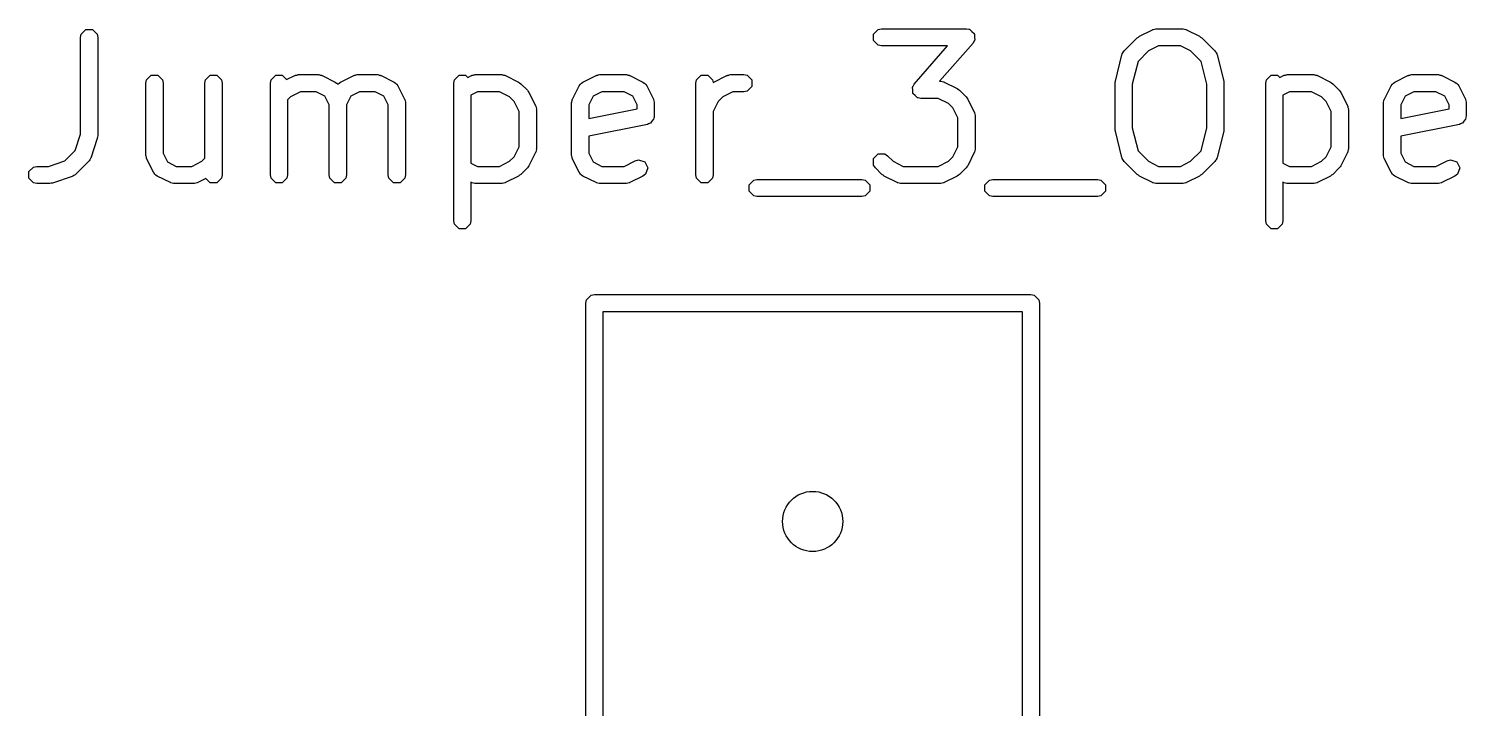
# Model space of a CAD drawing. Header units: inches. Extents: x -1.73 to 1.98, y -0.03 to 4.65.
# Drawn here: x 0.663 to 0.9922, y 1.921 to 2.0766 of the extents above; entities that cross this region are included whole.
import ezdxf

# ---------------------------------------------------------------- set-up
doc = ezdxf.new("R2010")
doc.units = ezdxf.units.IN
doc.header["$MEASUREMENT"] = 0
doc.layers.add('BLACK', color=250, linetype='CONTINUOUS')

msp = doc.modelspace()

# ---------------------------------------------------------------- linework, layer by layer
at = {"layer": 'BLACK', "linetype": 'CONTINUOUS'}
for p, q in [((0.67482, 2.07461), (0.67497, 2.07536)), ((0.67482, 2.05243), (0.67482, 2.07461)), ((0.67497, 2.07536), (0.67604, 2.07643)), ((0.67604, 2.07643), (0.67754, 2.07643)), ((0.67754, 2.07643), (0.67861, 2.07536)), ((0.67861, 2.07536), (0.67876, 2.07461)), ((0.67876, 2.07461), (0.67876, 2.05211)), ((0.85645, 2.07536), (0.85751, 2.07643)), ((0.85645, 2.07386), (0.85645, 2.07536)), ((0.85751, 2.07643), (0.85827, 2.07658)), ((0.85827, 2.07658), (0.87777, 2.07658)), ((0.87777, 2.07658), (0.87831, 2.07647)), ((0.87831, 2.07647), (0.8784, 2.07648)), ((0.8784, 2.07648), (0.87843, 2.07645)), ((0.87843, 2.07645), (0.87852, 2.07643)), ((0.87852, 2.07643), (0.87901, 2.07594)), ((0.87901, 2.07594), (0.87953, 2.07548)), ((0.87953, 2.07548), (0.87953, 2.07541)), ((0.87953, 2.07541), (0.87958, 2.07536)), ((0.87958, 2.07536), (0.87958, 2.07467)), ((0.87958, 2.07467), (0.87963, 2.07398)), ((0.91387, 2.0715), (0.91687, 2.0745)), ((0.91687, 2.0745), (0.91713, 2.07468)), ((0.91713, 2.07468), (0.91738, 2.07487)), ((0.91738, 2.07487), (0.92038, 2.07637)), ((0.92038, 2.07637), (0.92047, 2.0764)), ((0.92047, 2.0764), (0.92051, 2.07643)), ((0.92051, 2.07643), (0.92082, 2.07649)), ((0.92082, 2.07649), (0.92112, 2.07657)), ((0.92112, 2.07657), (0.92116, 2.07656)), ((0.92116, 2.07656), (0.92126, 2.07658)), ((0.92126, 2.07658), (0.92726, 2.07658)), ((0.92726, 2.07658), (0.92736, 2.07656)), ((0.92736, 2.07656), (0.9274, 2.07657)), ((0.9274, 2.07657), (0.9277, 2.07649)), ((0.9277, 2.07649), (0.92801, 2.07643)), ((0.92801, 2.07643), (0.92804, 2.0764)), ((0.92804, 2.0764), (0.92814, 2.07637)), ((0.92814, 2.07637), (0.93114, 2.07487)), ((0.93114, 2.07487), (0.93139, 2.07468)), ((0.93139, 2.07468), (0.93165, 2.0745)), ((0.93165, 2.0745), (0.93465, 2.0715)), ((0.85751, 2.07279), (0.85645, 2.07386)), ((0.85827, 2.07264), (0.85751, 2.07279)), ((0.87343, 2.07264), (0.85827, 2.07264)), ((0.86579, 2.06391), (0.87343, 2.07264)), ((0.87925, 2.07331), (0.8716, 2.06458)), ((0.87953, 2.0738), (0.87925, 2.07331)), ((0.87958, 2.07386), (0.87953, 2.0738)), ((0.87963, 2.07398), (0.87958, 2.0739)), ((0.87958, 2.0739), (0.87958, 2.07386)), ((0.91344, 2.07086), (0.91358, 2.07106)), ((0.91358, 2.07106), (0.91368, 2.07128)), ((0.91368, 2.07128), (0.91375, 2.07133)), ((0.91375, 2.07133), (0.91387, 2.0715)), ((0.91943, 2.07149), (0.91704, 2.0691)), ((0.92172, 2.07264), (0.91943, 2.07149)), ((0.92679, 2.07264), (0.92172, 2.07264)), ((0.92909, 2.07149), (0.92679, 2.07264)), ((0.93148, 2.0691), (0.92909, 2.07149)), ((0.93465, 2.0715), (0.93477, 2.07133)), ((0.93477, 2.07133), (0.93484, 2.07128)), ((0.93484, 2.07128), (0.93494, 2.07106)), ((0.93494, 2.07106), (0.93508, 2.07086)), ((0.91185, 2.06459), (0.91335, 2.07059)), ((0.91335, 2.07059), (0.91344, 2.07078)), ((0.91344, 2.07078), (0.91344, 2.07086)), ((0.91704, 2.0691), (0.91573, 2.06387)), ((0.93279, 2.06387), (0.93148, 2.0691)), ((0.93508, 2.07086), (0.93508, 2.07078)), ((0.93508, 2.07078), (0.93517, 2.07059)), ((0.93517, 2.07059), (0.93667, 2.06459)), ((0.68982, 2.06411), (0.68997, 2.06487)), ((0.68997, 2.06487), (0.69104, 2.06593)), ((0.69104, 2.06593), (0.69254, 2.06593)), ((0.69254, 2.06593), (0.69361, 2.06487)), ((0.69361, 2.06487), (0.69376, 2.06411)), ((0.70332, 2.06411), (0.70347, 2.06487)), ((0.70347, 2.06487), (0.70453, 2.06593)), ((0.70453, 2.06593), (0.70604, 2.06593)), ((0.70604, 2.06593), (0.70711, 2.06487)), ((0.70711, 2.06487), (0.70726, 2.06411)), ((0.71832, 2.06411), (0.71847, 2.06487)), ((0.71847, 2.06487), (0.71953, 2.06593)), ((0.71953, 2.06593), (0.72104, 2.06593)), ((0.72104, 2.06593), (0.72203, 2.06494)), ((0.72203, 2.06494), (0.7239, 2.06587)), ((0.7239, 2.06587), (0.724, 2.0659)), ((0.724, 2.0659), (0.72403, 2.06593)), ((0.72403, 2.06593), (0.72434, 2.06599)), ((0.72434, 2.06599), (0.72464, 2.06608)), ((0.72464, 2.06608), (0.72469, 2.06606)), ((0.72469, 2.06606), (0.72478, 2.06608)), ((0.72478, 2.06608), (0.72928, 2.06608)), ((0.72928, 2.06608), (0.72938, 2.06606)), ((0.72938, 2.06606), (0.72942, 2.06608)), ((0.72942, 2.06608), (0.72973, 2.06599)), ((0.72973, 2.06599), (0.73004, 2.06593)), ((0.73004, 2.06593), (0.73007, 2.0659)), ((0.73007, 2.0659), (0.73016, 2.06587)), ((0.73016, 2.06587), (0.73316, 2.06437)), ((0.7344, 2.06437), (0.7374, 2.06587)), ((0.7374, 2.06587), (0.7375, 2.0659)), ((0.7375, 2.0659), (0.73753, 2.06593)), ((0.73753, 2.06593), (0.73784, 2.06599)), ((0.73784, 2.06599), (0.73814, 2.06608)), ((0.73814, 2.06608), (0.73819, 2.06606)), ((0.73819, 2.06606), (0.73828, 2.06608)), ((0.73828, 2.06608), (0.74278, 2.06608)), ((0.74278, 2.06608), (0.74288, 2.06606)), ((0.74288, 2.06606), (0.74292, 2.06608)), ((0.74292, 2.06608), (0.74323, 2.06599)), ((0.74323, 2.06599), (0.74354, 2.06593)), ((0.74354, 2.06593), (0.74357, 2.0659)), ((0.74357, 2.0659), (0.74366, 2.06587)), ((0.74366, 2.06587), (0.74666, 2.06437)), ((0.76031, 2.06411), (0.76046, 2.06487)), ((0.76046, 2.06487), (0.76153, 2.06593)), ((0.76153, 2.06593), (0.76303, 2.06593)), ((0.76303, 2.06593), (0.76353, 2.06544)), ((0.76353, 2.06544), (0.7644, 2.06587)), ((0.7644, 2.06587), (0.76449, 2.0659)), ((0.76449, 2.0659), (0.76453, 2.06593)), ((0.76453, 2.06593), (0.76484, 2.06599)), ((0.76484, 2.06599), (0.76514, 2.06608)), ((0.76514, 2.06608), (0.76518, 2.06606)), ((0.76518, 2.06606), (0.76528, 2.06608)), ((0.76528, 2.06608), (0.77128, 2.06608)), ((0.77128, 2.06608), (0.77138, 2.06606)), ((0.77138, 2.06606), (0.77142, 2.06608)), ((0.77142, 2.06608), (0.77172, 2.06599)), ((0.77172, 2.06599), (0.77203, 2.06593)), ((0.77203, 2.06593), (0.77206, 2.0659)), ((0.77206, 2.0659), (0.77216, 2.06587)), ((0.77216, 2.06587), (0.77516, 2.06437)), ((0.7899, 2.06437), (0.7929, 2.06587)), ((0.7929, 2.06587), (0.79299, 2.0659)), ((0.79299, 2.0659), (0.79302, 2.06593)), ((0.79302, 2.06593), (0.79333, 2.06599)), ((0.79333, 2.06599), (0.79364, 2.06608)), ((0.79364, 2.06608), (0.79368, 2.06606)), ((0.79368, 2.06606), (0.79378, 2.06608)), ((0.79378, 2.06608), (0.79978, 2.06608)), ((0.79978, 2.06608), (0.79987, 2.06606)), ((0.79987, 2.06606), (0.79991, 2.06608)), ((0.79991, 2.06608), (0.80022, 2.06599)), ((0.80022, 2.06599), (0.80053, 2.06593)), ((0.80053, 2.06593), (0.80056, 2.0659)), ((0.80056, 2.0659), (0.80066, 2.06587)), ((0.80066, 2.06587), (0.80366, 2.06437)), ((0.8158, 2.06411), (0.81595, 2.06487)), ((0.81595, 2.06487), (0.81702, 2.06593)), ((0.81702, 2.06593), (0.81853, 2.06593)), ((0.81853, 2.06593), (0.81959, 2.06487)), ((0.81959, 2.06487), (0.81972, 2.06424)), ((0.81989, 2.06437), (0.82289, 2.06587)), ((0.82289, 2.06587), (0.82299, 2.0659)), ((0.82299, 2.0659), (0.82302, 2.06593)), ((0.82302, 2.06593), (0.82333, 2.06599)), ((0.82333, 2.06599), (0.82363, 2.06608)), ((0.82363, 2.06608), (0.82368, 2.06606)), ((0.82368, 2.06606), (0.82377, 2.06608)), ((0.82377, 2.06608), (0.82677, 2.06608)), ((0.82677, 2.06608), (0.82752, 2.06593)), ((0.82752, 2.06593), (0.82859, 2.06487)), ((0.82859, 2.06487), (0.82859, 2.06336)), ((0.8716, 2.06458), (0.87177, 2.06458)), ((0.87177, 2.06458), (0.87186, 2.06456)), ((0.87186, 2.06456), (0.87191, 2.06458)), ((0.87191, 2.06458), (0.87221, 2.06449)), ((0.87221, 2.06449), (0.87252, 2.06443)), ((0.87252, 2.06443), (0.87255, 2.0644)), ((0.87255, 2.0644), (0.87265, 2.06437)), ((0.91184, 2.06435), (0.91185, 2.06459)), ((0.93667, 2.06459), (0.93668, 2.06435)), ((0.94629, 2.06411), (0.94644, 2.06487)), ((0.94644, 2.06487), (0.9475, 2.06593)), ((0.9475, 2.06593), (0.94901, 2.06593)), ((0.94901, 2.06593), (0.9495, 2.06544)), ((0.9495, 2.06544), (0.95038, 2.06587)), ((0.95038, 2.06587), (0.95047, 2.0659)), ((0.95047, 2.0659), (0.9505, 2.06593)), ((0.9505, 2.06593), (0.95081, 2.06599)), ((0.95081, 2.06599), (0.95112, 2.06608)), ((0.95112, 2.06608), (0.95116, 2.06606)), ((0.95116, 2.06606), (0.95126, 2.06608)), ((0.95126, 2.06608), (0.95726, 2.06608)), ((0.95726, 2.06608), (0.95735, 2.06606)), ((0.95735, 2.06606), (0.95739, 2.06608)), ((0.95739, 2.06608), (0.9577, 2.06599)), ((0.9577, 2.06599), (0.95801, 2.06593)), ((0.95801, 2.06593), (0.95804, 2.0659)), ((0.95804, 2.0659), (0.95814, 2.06587)), ((0.95814, 2.06587), (0.96114, 2.06437)), ((0.97587, 2.06437), (0.97887, 2.06587)), ((0.97887, 2.06587), (0.97897, 2.0659)), ((0.97897, 2.0659), (0.979, 2.06593)), ((0.979, 2.06593), (0.97931, 2.06599)), ((0.97931, 2.06599), (0.97961, 2.06608)), ((0.97961, 2.06608), (0.97966, 2.06606)), ((0.97966, 2.06606), (0.97975, 2.06608)), ((0.97975, 2.06608), (0.98575, 2.06608)), ((0.98575, 2.06608), (0.98585, 2.06606)), ((0.98585, 2.06606), (0.98589, 2.06608)), ((0.98589, 2.06608), (0.9862, 2.06599)), ((0.9862, 2.06599), (0.98651, 2.06593)), ((0.98651, 2.06593), (0.98654, 2.0659)), ((0.98654, 2.0659), (0.98663, 2.06587)), ((0.98663, 2.06587), (0.98963, 2.06437)), ((0.68982, 2.04761), (0.68982, 2.06411)), ((0.69376, 2.06411), (0.69376, 2.04808)), ((0.70332, 2.04693), (0.70332, 2.06411)), ((0.70726, 2.06411), (0.70726, 2.04311)), ((0.71832, 2.04311), (0.71832, 2.06411)), ((0.72525, 2.06214), (0.72295, 2.06099)), ((0.72882, 2.06214), (0.72525, 2.06214)), ((0.73082, 2.06114), (0.72882, 2.06214)), ((0.73181, 2.05915), (0.73082, 2.06114)), ((0.73316, 2.06437), (0.73347, 2.06413)), ((0.73347, 2.06413), (0.73357, 2.0641)), ((0.73357, 2.0641), (0.73366, 2.06399)), ((0.73366, 2.06399), (0.73377, 2.0639)), ((0.73377, 2.0639), (0.73378, 2.06386)), ((0.73378, 2.06386), (0.7338, 2.0639)), ((0.7338, 2.0639), (0.73391, 2.06399)), ((0.73391, 2.06399), (0.73399, 2.0641)), ((0.73399, 2.0641), (0.73409, 2.06413)), ((0.73409, 2.06413), (0.7344, 2.06437)), ((0.73675, 2.06114), (0.73575, 2.05915)), ((0.73875, 2.06214), (0.73675, 2.06114)), ((0.74232, 2.06214), (0.73875, 2.06214)), ((0.74431, 2.06114), (0.74232, 2.06214)), ((0.74531, 2.05915), (0.74431, 2.06114)), ((0.74666, 2.06437), (0.74697, 2.06413)), ((0.74697, 2.06413), (0.74707, 2.0641)), ((0.74707, 2.0641), (0.74716, 2.06399)), ((0.74716, 2.06399), (0.74727, 2.0639)), ((0.74727, 2.0639), (0.7473, 2.0638)), ((0.7473, 2.0638), (0.74754, 2.06349)), ((0.74754, 2.06349), (0.74904, 2.06049)), ((0.76031, 2.03262), (0.76031, 2.06411)), ((0.76574, 2.06214), (0.76425, 2.0614)), ((0.76425, 2.0614), (0.76425, 2.04583)), ((0.77081, 2.06214), (0.76574, 2.06214)), ((0.77311, 2.06099), (0.77081, 2.06214)), ((0.77516, 2.06437), (0.77541, 2.06418)), ((0.77541, 2.06418), (0.77567, 2.064)), ((0.77567, 2.064), (0.77717, 2.0625)), ((0.77717, 2.0625), (0.77735, 2.06224)), ((0.77735, 2.06224), (0.77754, 2.06199)), ((0.77754, 2.06199), (0.77904, 2.05899)), ((0.78752, 2.06049), (0.78902, 2.06349)), ((0.78902, 2.06349), (0.78926, 2.0638)), ((0.78926, 2.0638), (0.78929, 2.0639)), ((0.78929, 2.0639), (0.7894, 2.06399)), ((0.7894, 2.06399), (0.78949, 2.0641)), ((0.78949, 2.0641), (0.78959, 2.06413)), ((0.78959, 2.06413), (0.7899, 2.06437)), ((0.79224, 2.06114), (0.79124, 2.05915)), ((0.79424, 2.06214), (0.79224, 2.06114)), ((0.79931, 2.06214), (0.79424, 2.06214)), ((0.80131, 2.06114), (0.79931, 2.06214)), ((0.80231, 2.05915), (0.80131, 2.06114)), ((0.80366, 2.06437), (0.80396, 2.06413)), ((0.80396, 2.06413), (0.80406, 2.0641)), ((0.80406, 2.0641), (0.80415, 2.06399)), ((0.80415, 2.06399), (0.80426, 2.0639)), ((0.80426, 2.0639), (0.80429, 2.0638)), ((0.80429, 2.0638), (0.80454, 2.06349)), ((0.80454, 2.06349), (0.80604, 2.06049)), ((0.8158, 2.04311), (0.8158, 2.06411)), ((0.81972, 2.06424), (0.81989, 2.06437)), ((0.82424, 2.06214), (0.82194, 2.06099)), ((0.82677, 2.06214), (0.82424, 2.06214)), ((0.82752, 2.06229), (0.82677, 2.06214)), ((0.82859, 2.06336), (0.82752, 2.06229)), ((0.8654, 2.06324), (0.86545, 2.06332)), ((0.86545, 2.06255), (0.8654, 2.06324)), ((0.86545, 2.06337), (0.86551, 2.06342)), ((0.86545, 2.06332), (0.86545, 2.06337)), ((0.86545, 2.06186), (0.86545, 2.06255)), ((0.8655, 2.06181), (0.86545, 2.06186)), ((0.8655, 2.06174), (0.8655, 2.06181)), ((0.86602, 2.06128), (0.8655, 2.06174)), ((0.86551, 2.06342), (0.86579, 2.06391)), ((0.86651, 2.06079), (0.86602, 2.06128)), ((0.87265, 2.06437), (0.87565, 2.06287)), ((0.87565, 2.06287), (0.8759, 2.06268)), ((0.8759, 2.06268), (0.87616, 2.0625)), ((0.87616, 2.0625), (0.87766, 2.061)), ((0.91179, 2.06411), (0.91184, 2.06435)), ((0.91179, 2.05361), (0.91179, 2.06411)), ((0.91573, 2.06387), (0.91573, 2.05386)), ((0.93279, 2.05386), (0.93279, 2.06387)), ((0.93668, 2.06435), (0.93673, 2.06411)), ((0.93673, 2.06411), (0.93673, 2.05361)), ((0.94629, 2.03262), (0.94629, 2.06411)), ((0.95172, 2.06214), (0.95022, 2.0614)), ((0.95022, 2.0614), (0.95022, 2.04583)), ((0.95679, 2.06214), (0.95172, 2.06214)), ((0.95909, 2.06099), (0.95679, 2.06214)), ((0.96114, 2.06437), (0.96138, 2.06418)), ((0.96138, 2.06418), (0.96165, 2.064)), ((0.96165, 2.064), (0.96315, 2.0625)), ((0.96315, 2.0625), (0.96332, 2.06224)), ((0.96332, 2.06224), (0.96352, 2.06199)), ((0.96352, 2.06199), (0.96502, 2.05899)), ((0.97349, 2.06049), (0.97499, 2.06349)), ((0.97499, 2.06349), (0.97523, 2.0638)), ((0.97523, 2.0638), (0.97527, 2.0639)), ((0.97527, 2.0639), (0.97538, 2.06399)), ((0.97538, 2.06399), (0.97546, 2.0641)), ((0.97546, 2.0641), (0.97556, 2.06413)), ((0.97556, 2.06413), (0.97587, 2.06437)), ((0.97822, 2.06114), (0.97722, 2.05915)), ((0.98022, 2.06214), (0.97822, 2.06114)), ((0.98529, 2.06214), (0.98022, 2.06214)), ((0.98728, 2.06114), (0.98529, 2.06214)), ((0.98828, 2.05915), (0.98728, 2.06114)), ((0.98963, 2.06437), (0.98994, 2.06413)), ((0.98994, 2.06413), (0.99004, 2.0641)), ((0.99004, 2.0641), (0.99013, 2.06399)), ((0.99013, 2.06399), (0.99024, 2.0639)), ((0.99024, 2.0639), (0.99027, 2.0638)), ((0.99027, 2.0638), (0.99051, 2.06349)), ((0.99051, 2.06349), (0.99201, 2.06049)), ((0.72295, 2.06099), (0.72225, 2.0603)), ((0.72225, 2.0603), (0.72225, 2.04311)), ((0.73181, 2.04311), (0.73181, 2.05915)), ((0.73575, 2.05915), (0.73575, 2.04311)), ((0.74531, 2.04311), (0.74531, 2.05915)), ((0.74904, 2.06049), (0.74907, 2.0604)), ((0.74907, 2.0604), (0.7491, 2.06037)), ((0.7491, 2.06037), (0.74916, 2.06006)), ((0.74916, 2.06006), (0.74925, 2.05975)), ((0.74925, 2.05975), (0.74923, 2.05971)), ((0.74923, 2.05971), (0.74925, 2.05961)), ((0.74925, 2.05961), (0.74925, 2.04311)), ((0.77416, 2.05995), (0.77311, 2.06099)), ((0.77531, 2.05765), (0.77416, 2.05995)), ((0.77904, 2.05899), (0.77906, 2.0589)), ((0.77906, 2.0589), (0.7791, 2.05887)), ((0.7791, 2.05887), (0.77916, 2.05856)), ((0.77916, 2.05856), (0.77924, 2.05825)), ((0.77924, 2.05825), (0.77923, 2.05821)), ((0.77923, 2.05821), (0.77925, 2.05811)), ((0.77925, 2.05811), (0.77925, 2.04911)), ((0.78731, 2.05975), (0.7874, 2.06006)), ((0.78733, 2.05971), (0.78731, 2.05975)), ((0.78731, 2.05961), (0.78733, 2.05971)), ((0.78731, 2.04761), (0.78731, 2.05961)), ((0.7874, 2.06006), (0.78746, 2.06037)), ((0.78746, 2.06037), (0.78749, 2.0604)), ((0.78749, 2.0604), (0.78752, 2.06049)), ((0.79124, 2.05915), (0.79124, 2.05601)), ((0.79124, 2.05601), (0.80231, 2.05823)), ((0.80231, 2.05823), (0.80231, 2.05915)), ((0.80604, 2.06049), (0.80606, 2.0604)), ((0.80606, 2.0604), (0.80609, 2.06037)), ((0.80609, 2.06037), (0.80615, 2.06006)), ((0.80615, 2.06006), (0.80624, 2.05975)), ((0.80624, 2.05975), (0.80622, 2.05971)), ((0.80622, 2.05971), (0.80624, 2.05961)), ((0.80624, 2.05961), (0.80624, 2.05661)), ((0.82089, 2.05995), (0.81974, 2.05765)), ((0.82194, 2.06099), (0.82089, 2.05995)), ((0.8666, 2.06078), (0.86651, 2.06079)), ((0.86664, 2.06075), (0.8666, 2.06078)), ((0.86672, 2.06075), (0.86664, 2.06075)), ((0.86727, 2.06064), (0.86672, 2.06075)), ((0.8713, 2.06064), (0.86727, 2.06064)), ((0.8736, 2.05949), (0.8713, 2.06064)), ((0.87465, 2.05845), (0.8736, 2.05949)), ((0.8758, 2.05615), (0.87465, 2.05845)), ((0.87766, 2.061), (0.87783, 2.06074)), ((0.87783, 2.06074), (0.87803, 2.06049)), ((0.87803, 2.06049), (0.87953, 2.05749)), ((0.96014, 2.05995), (0.95909, 2.06099)), ((0.96129, 2.05765), (0.96014, 2.05995)), ((0.96502, 2.05899), (0.96504, 2.0589)), ((0.96504, 2.0589), (0.96507, 2.05887)), ((0.96507, 2.05887), (0.96513, 2.05856)), ((0.96513, 2.05856), (0.96522, 2.05825)), ((0.96522, 2.05825), (0.9652, 2.05821)), ((0.9652, 2.05821), (0.96522, 2.05811)), ((0.96522, 2.05811), (0.96522, 2.04911)), ((0.97328, 2.05961), (0.9733, 2.05971)), ((0.97328, 2.04761), (0.97328, 2.05961)), ((0.97329, 2.05975), (0.97337, 2.06006)), ((0.9733, 2.05971), (0.97329, 2.05975)), ((0.97337, 2.06006), (0.97343, 2.06037)), ((0.97343, 2.06037), (0.97347, 2.0604)), ((0.97347, 2.0604), (0.97349, 2.06049)), ((0.97722, 2.05915), (0.97722, 2.05601)), ((0.97722, 2.05601), (0.98828, 2.05823)), ((0.98828, 2.05823), (0.98828, 2.05915)), ((0.99201, 2.06049), (0.99204, 2.0604)), ((0.99204, 2.0604), (0.99207, 2.06037)), ((0.99207, 2.06037), (0.99213, 2.06006)), ((0.99213, 2.06006), (0.99221, 2.05975)), ((0.99221, 2.05975), (0.9922, 2.05971)), ((0.9922, 2.05971), (0.99222, 2.05961)), ((0.99222, 2.05961), (0.99222, 2.05661)), ((0.77531, 2.04958), (0.77531, 2.05765)), ((0.80466, 2.05468), (0.79124, 2.052)), ((0.80493, 2.05479), (0.80466, 2.05468)), ((0.80503, 2.05479), (0.80493, 2.05479)), ((0.8051, 2.05486), (0.80503, 2.05479)), ((0.80537, 2.05498), (0.8051, 2.05486)), ((0.80569, 2.05545), (0.80537, 2.05498)), ((0.80609, 2.05586), (0.80569, 2.05545)), ((0.80615, 2.05615), (0.80609, 2.05586)), ((0.80621, 2.05623), (0.80615, 2.05615)), ((0.80624, 2.05661), (0.80619, 2.05633)), ((0.80619, 2.05633), (0.80621, 2.05623)), ((0.81974, 2.05765), (0.81974, 2.04311)), ((0.8758, 2.04958), (0.8758, 2.05615)), ((0.87953, 2.05749), (0.87955, 2.0574)), ((0.87955, 2.0574), (0.87958, 2.05737)), ((0.87958, 2.05737), (0.87965, 2.05706)), ((0.87965, 2.05706), (0.87973, 2.05675)), ((0.87973, 2.05675), (0.87971, 2.05671)), ((0.87971, 2.05671), (0.87973, 2.05661)), ((0.87973, 2.05661), (0.87973, 2.04911)), ((0.96129, 2.04958), (0.96129, 2.05765)), ((0.99064, 2.05468), (0.97722, 2.052)), ((0.99091, 2.05479), (0.99064, 2.05468)), ((0.991, 2.05479), (0.99091, 2.05479)), ((0.99107, 2.05486), (0.991, 2.05479)), ((0.99135, 2.05498), (0.99107, 2.05486)), ((0.99166, 2.05545), (0.99135, 2.05498)), ((0.99207, 2.05586), (0.99166, 2.05545)), ((0.99213, 2.05615), (0.99207, 2.05586)), ((0.99218, 2.05623), (0.99213, 2.05615)), ((0.99222, 2.05661), (0.99216, 2.05633)), ((0.99216, 2.05633), (0.99218, 2.05623)), ((0.67357, 2.04868), (0.67482, 2.05243)), ((0.67866, 2.05149), (0.67716, 2.04699)), ((0.6787, 2.0518), (0.67866, 2.05149)), ((0.67876, 2.05211), (0.6787, 2.0518)), ((0.79124, 2.052), (0.79124, 2.04808)), ((0.91184, 2.05338), (0.91179, 2.05361)), ((0.91185, 2.05314), (0.91184, 2.05338)), ((0.91335, 2.04714), (0.91185, 2.05314)), ((0.91573, 2.05386), (0.91704, 2.04862)), ((0.93148, 2.04862), (0.93279, 2.05386)), ((0.93667, 2.05314), (0.93517, 2.04714)), ((0.93668, 2.05338), (0.93667, 2.05314)), ((0.93673, 2.05361), (0.93668, 2.05338)), ((0.97722, 2.052), (0.97722, 2.04808)), ((0.67123, 2.04633), (0.67357, 2.04868)), ((0.69376, 2.04808), (0.69476, 2.04608)), ((0.77416, 2.04728), (0.77531, 2.04958)), ((0.77904, 2.04823), (0.77754, 2.04523)), ((0.77906, 2.04833), (0.77904, 2.04823)), ((0.7791, 2.04836), (0.77906, 2.04833)), ((0.77916, 2.04867), (0.7791, 2.04836)), ((0.77924, 2.04897), (0.77916, 2.04867)), ((0.77925, 2.04911), (0.77923, 2.04902)), ((0.77923, 2.04902), (0.77924, 2.04897)), ((0.79124, 2.04808), (0.79224, 2.04608)), ((0.85645, 2.04687), (0.85751, 2.04793)), ((0.85751, 2.04793), (0.85902, 2.04793)), ((0.85902, 2.04793), (0.85966, 2.04751)), ((0.87465, 2.04728), (0.8758, 2.04958)), ((0.87953, 2.04823), (0.87803, 2.04523)), ((0.87955, 2.04833), (0.87953, 2.04823)), ((0.87958, 2.04836), (0.87955, 2.04833)), ((0.87965, 2.04867), (0.87958, 2.04836)), ((0.87973, 2.04897), (0.87965, 2.04867)), ((0.87973, 2.04911), (0.87971, 2.04902)), ((0.87971, 2.04902), (0.87973, 2.04897)), ((0.91704, 2.04862), (0.91943, 2.04623)), ((0.92909, 2.04623), (0.93148, 2.04862)), ((0.96014, 2.04728), (0.96129, 2.04958)), ((0.96502, 2.04823), (0.96352, 2.04523)), ((0.96504, 2.04833), (0.96502, 2.04823)), ((0.96507, 2.04836), (0.96504, 2.04833)), ((0.96513, 2.04867), (0.96507, 2.04836)), ((0.96522, 2.04897), (0.96513, 2.04867)), ((0.96522, 2.04911), (0.9652, 2.04902)), ((0.9652, 2.04902), (0.96522, 2.04897)), ((0.97722, 2.04808), (0.97822, 2.04608)), ((0.66297, 2.04387), (0.66404, 2.04493)), ((0.66404, 2.04493), (0.66479, 2.04508)), ((0.66479, 2.04508), (0.66747, 2.04508)), ((0.66747, 2.04508), (0.67123, 2.04633)), ((0.67668, 2.04622), (0.67368, 2.04322)), ((0.67674, 2.0463), (0.67668, 2.04622)), ((0.67678, 2.04632), (0.67674, 2.0463)), ((0.67693, 2.0466), (0.67678, 2.04632)), ((0.67711, 2.04686), (0.67693, 2.0466)), ((0.67716, 2.04699), (0.67711, 2.04691)), ((0.67711, 2.04691), (0.67711, 2.04686)), ((0.68984, 2.04752), (0.68982, 2.04761)), ((0.68982, 2.04747), (0.68984, 2.04752)), ((0.68991, 2.04717), (0.68982, 2.04747)), ((0.68997, 2.04686), (0.68991, 2.04717)), ((0.69, 2.04683), (0.68997, 2.04686)), ((0.69003, 2.04673), (0.69, 2.04683)), ((0.69153, 2.04373), (0.69003, 2.04673)), ((0.69476, 2.04608), (0.69675, 2.04508)), ((0.69675, 2.04508), (0.70032, 2.04508)), ((0.70032, 2.04508), (0.70262, 2.04623)), ((0.70262, 2.04623), (0.70332, 2.04693)), ((0.76425, 2.04583), (0.76574, 2.04508)), ((0.76574, 2.04508), (0.77081, 2.04508)), ((0.77081, 2.04508), (0.77311, 2.04623)), ((0.77311, 2.04623), (0.77416, 2.04728)), ((0.77717, 2.04472), (0.77567, 2.04322)), ((0.77735, 2.04498), (0.77717, 2.04472)), ((0.77754, 2.04523), (0.77735, 2.04498)), ((0.78733, 2.04752), (0.78731, 2.04761)), ((0.78731, 2.04747), (0.78733, 2.04752)), ((0.7874, 2.04717), (0.78731, 2.04747)), ((0.78746, 2.04686), (0.7874, 2.04717)), ((0.78749, 2.04683), (0.78746, 2.04686)), ((0.78752, 2.04673), (0.78749, 2.04683)), ((0.78902, 2.04373), (0.78752, 2.04673)), ((0.79224, 2.04608), (0.79424, 2.04508)), ((0.79424, 2.04508), (0.79931, 2.04508)), ((0.79931, 2.04508), (0.80189, 2.04637)), ((0.80189, 2.04637), (0.80264, 2.04658)), ((0.80264, 2.04658), (0.80406, 2.0461)), ((0.80406, 2.0461), (0.80474, 2.04475)), ((0.80474, 2.04475), (0.80426, 2.04332)), ((0.85645, 2.04536), (0.85645, 2.04687)), ((0.85688, 2.04472), (0.85645, 2.04536)), ((0.85838, 2.04322), (0.85688, 2.04472)), ((0.85966, 2.04751), (0.86093, 2.04623)), ((0.86093, 2.04623), (0.86323, 2.04508)), ((0.86323, 2.04508), (0.8713, 2.04508)), ((0.8713, 2.04508), (0.8736, 2.04623)), ((0.8736, 2.04623), (0.87465, 2.04728)), ((0.87766, 2.04472), (0.87616, 2.04322)), ((0.87783, 2.04498), (0.87766, 2.04472)), ((0.87803, 2.04523), (0.87783, 2.04498)), ((0.91344, 2.04694), (0.91335, 2.04714)), ((0.91344, 2.04686), (0.91344, 2.04694)), ((0.91358, 2.04666), (0.91344, 2.04686)), ((0.91368, 2.04644), (0.91358, 2.04666)), ((0.91375, 2.0464), (0.91368, 2.04644)), ((0.91387, 2.04622), (0.91375, 2.0464)), ((0.91687, 2.04322), (0.91387, 2.04622)), ((0.91943, 2.04623), (0.92172, 2.04508)), ((0.92172, 2.04508), (0.92679, 2.04508)), ((0.92679, 2.04508), (0.92909, 2.04623)), ((0.93465, 2.04622), (0.93165, 2.04322)), ((0.93477, 2.0464), (0.93465, 2.04622)), ((0.93484, 2.04644), (0.93477, 2.0464)), ((0.93494, 2.04666), (0.93484, 2.04644)), ((0.93508, 2.04686), (0.93494, 2.04666)), ((0.93517, 2.04714), (0.93508, 2.04694)), ((0.93508, 2.04694), (0.93508, 2.04686)), ((0.95022, 2.04583), (0.95172, 2.04508)), ((0.95172, 2.04508), (0.95679, 2.04508)), ((0.95679, 2.04508), (0.95909, 2.04623)), ((0.95909, 2.04623), (0.96014, 2.04728)), ((0.96315, 2.04472), (0.96165, 2.04322)), ((0.96332, 2.04498), (0.96315, 2.04472)), ((0.96352, 2.04523), (0.96332, 2.04498)), ((0.9733, 2.04752), (0.97328, 2.04761)), ((0.97329, 2.04747), (0.9733, 2.04752)), ((0.97337, 2.04717), (0.97329, 2.04747)), ((0.97343, 2.04686), (0.97337, 2.04717)), ((0.97347, 2.04683), (0.97343, 2.04686)), ((0.97349, 2.04673), (0.97347, 2.04683)), ((0.97499, 2.04373), (0.97349, 2.04673)), ((0.97822, 2.04608), (0.98022, 2.04508)), ((0.98022, 2.04508), (0.98529, 2.04508)), ((0.98529, 2.04508), (0.98787, 2.04637)), ((0.98787, 2.04637), (0.98861, 2.04658)), ((0.98861, 2.04658), (0.99004, 2.0461)), ((0.99004, 2.0461), (0.99072, 2.04475)), ((0.99072, 2.04475), (0.99024, 2.04332)), ((0.66297, 2.04236), (0.66297, 2.04387)), ((0.66404, 2.0413), (0.66297, 2.04236)), ((0.67291, 2.04275), (0.66841, 2.04125)), ((0.673, 2.0428), (0.67291, 2.04275)), ((0.67304, 2.0428), (0.673, 2.0428)), ((0.67331, 2.04297), (0.67304, 2.0428)), ((0.67358, 2.04313), (0.67331, 2.04297)), ((0.6736, 2.04317), (0.67358, 2.04313)), ((0.67368, 2.04322), (0.6736, 2.04317)), ((0.69177, 2.04342), (0.69153, 2.04373)), ((0.6918, 2.04332), (0.69177, 2.04342)), ((0.69191, 2.04324), (0.6918, 2.04332)), ((0.692, 2.04313), (0.69191, 2.04324)), ((0.6921, 2.04309), (0.692, 2.04313)), ((0.69241, 2.04285), (0.6921, 2.04309)), ((0.69541, 2.04135), (0.69241, 2.04285)), ((0.6955, 2.04133), (0.69541, 2.04135)), ((0.70167, 2.04135), (0.70157, 2.04133)), ((0.70354, 2.04229), (0.70167, 2.04135)), ((0.70453, 2.0413), (0.70354, 2.04229)), ((0.70711, 2.04236), (0.70604, 2.0413)), ((0.70726, 2.04311), (0.70711, 2.04236)), ((0.71847, 2.04236), (0.71832, 2.04311)), ((0.71953, 2.0413), (0.71847, 2.04236)), ((0.7221, 2.04236), (0.72104, 2.0413)), ((0.72225, 2.04311), (0.7221, 2.04236)), ((0.73196, 2.04236), (0.73181, 2.04311)), ((0.73303, 2.0413), (0.73196, 2.04236)), ((0.7356, 2.04236), (0.73454, 2.0413)), ((0.73575, 2.04311), (0.7356, 2.04236)), ((0.74546, 2.04236), (0.74531, 2.04311)), ((0.74653, 2.0413), (0.74546, 2.04236)), ((0.7491, 2.04236), (0.74803, 2.0413)), ((0.74925, 2.04311), (0.7491, 2.04236)), ((0.7644, 2.04135), (0.76425, 2.04143)), ((0.76425, 2.04143), (0.76425, 2.03262)), ((0.76449, 2.04133), (0.7644, 2.04135)), ((0.77216, 2.04135), (0.77206, 2.04133)), ((0.77516, 2.04285), (0.77216, 2.04135)), ((0.77541, 2.04305), (0.77516, 2.04285)), ((0.77567, 2.04322), (0.77541, 2.04305)), ((0.78926, 2.04342), (0.78902, 2.04373)), ((0.78929, 2.04332), (0.78926, 2.04342)), ((0.7894, 2.04324), (0.78929, 2.04332)), ((0.78949, 2.04313), (0.7894, 2.04324)), ((0.78959, 2.04309), (0.78949, 2.04313)), ((0.7899, 2.04285), (0.78959, 2.04309)), ((0.7929, 2.04135), (0.7899, 2.04285)), ((0.79299, 2.04133), (0.7929, 2.04135)), ((0.80066, 2.04135), (0.80056, 2.04133)), ((0.80366, 2.04285), (0.80066, 2.04135)), ((0.80426, 2.04332), (0.80366, 2.04285)), ((0.81595, 2.04236), (0.8158, 2.04311)), ((0.81702, 2.0413), (0.81595, 2.04236)), ((0.81959, 2.04236), (0.81853, 2.0413)), ((0.81974, 2.04311), (0.81959, 2.04236)), ((0.82795, 2.04087), (0.82902, 2.04193)), ((0.82902, 2.04193), (0.82977, 2.04208)), ((0.82977, 2.04208), (0.85377, 2.04208)), ((0.85377, 2.04208), (0.85452, 2.04193)), ((0.85452, 2.04193), (0.85559, 2.04087)), ((0.85864, 2.04305), (0.85838, 2.04322)), ((0.85889, 2.04285), (0.85864, 2.04305)), ((0.86189, 2.04135), (0.85889, 2.04285)), ((0.86198, 2.04133), (0.86189, 2.04135)), ((0.87265, 2.04135), (0.87255, 2.04133)), ((0.87565, 2.04285), (0.87265, 2.04135)), ((0.8759, 2.04305), (0.87565, 2.04285)), ((0.87616, 2.04322), (0.8759, 2.04305)), ((0.88195, 2.04087), (0.88301, 2.04193)), ((0.88301, 2.04193), (0.88376, 2.04208)), ((0.88376, 2.04208), (0.90776, 2.04208)), ((0.90776, 2.04208), (0.90851, 2.04193)), ((0.90851, 2.04193), (0.90958, 2.04087)), ((0.91713, 2.04305), (0.91687, 2.04322)), ((0.91738, 2.04285), (0.91713, 2.04305)), ((0.92038, 2.04135), (0.91738, 2.04285)), ((0.92047, 2.04133), (0.92038, 2.04135)), ((0.92814, 2.04135), (0.92804, 2.04133)), ((0.93114, 2.04285), (0.92814, 2.04135)), ((0.93139, 2.04305), (0.93114, 2.04285)), ((0.93165, 2.04322), (0.93139, 2.04305)), ((0.95038, 2.04135), (0.95022, 2.04143)), ((0.95022, 2.04143), (0.95022, 2.03262)), ((0.95047, 2.04133), (0.95038, 2.04135)), ((0.95814, 2.04135), (0.95804, 2.04133)), ((0.96114, 2.04285), (0.95814, 2.04135)), ((0.96138, 2.04305), (0.96114, 2.04285)), ((0.96165, 2.04322), (0.96138, 2.04305)), ((0.97523, 2.04342), (0.97499, 2.04373)), ((0.97527, 2.04332), (0.97523, 2.04342)), ((0.97538, 2.04324), (0.97527, 2.04332)), ((0.97546, 2.04313), (0.97538, 2.04324)), ((0.97556, 2.04309), (0.97546, 2.04313)), ((0.97587, 2.04285), (0.97556, 2.04309)), ((0.97887, 2.04135), (0.97587, 2.04285)), ((0.97897, 2.04133), (0.97887, 2.04135)), ((0.98663, 2.04135), (0.98654, 2.04133)), ((0.98963, 2.04285), (0.98663, 2.04135)), ((0.99024, 2.04332), (0.98963, 2.04285)), ((0.66479, 2.04115), (0.66404, 2.0413)), ((0.66779, 2.04115), (0.66479, 2.04115)), ((0.6681, 2.04121), (0.66779, 2.04115)), ((0.66841, 2.04125), (0.6681, 2.04121)), ((0.69553, 2.0413), (0.6955, 2.04133)), ((0.69584, 2.04123), (0.69553, 2.0413)), ((0.69615, 2.04115), (0.69584, 2.04123)), ((0.69619, 2.04117), (0.69615, 2.04115)), ((0.69629, 2.04115), (0.69619, 2.04117)), ((0.70079, 2.04115), (0.69629, 2.04115)), ((0.70088, 2.04117), (0.70079, 2.04115)), ((0.70093, 2.04115), (0.70088, 2.04117)), ((0.70123, 2.04123), (0.70093, 2.04115)), ((0.70154, 2.0413), (0.70123, 2.04123)), ((0.70157, 2.04133), (0.70154, 2.0413)), ((0.70604, 2.0413), (0.70453, 2.0413)), ((0.72104, 2.0413), (0.71953, 2.0413)), ((0.73454, 2.0413), (0.73303, 2.0413)), ((0.74803, 2.0413), (0.74653, 2.0413)), ((0.76453, 2.0413), (0.76449, 2.04133)), ((0.76484, 2.04123), (0.76453, 2.0413)), ((0.76514, 2.04115), (0.76484, 2.04123)), ((0.76518, 2.04117), (0.76514, 2.04115)), ((0.76528, 2.04115), (0.76518, 2.04117)), ((0.77128, 2.04115), (0.76528, 2.04115)), ((0.77138, 2.04117), (0.77128, 2.04115)), ((0.77142, 2.04115), (0.77138, 2.04117)), ((0.77172, 2.04123), (0.77142, 2.04115)), ((0.77203, 2.0413), (0.77172, 2.04123)), ((0.77206, 2.04133), (0.77203, 2.0413)), ((0.79302, 2.0413), (0.79299, 2.04133)), ((0.79333, 2.04123), (0.79302, 2.0413)), ((0.79364, 2.04115), (0.79333, 2.04123)), ((0.79368, 2.04117), (0.79364, 2.04115)), ((0.79378, 2.04115), (0.79368, 2.04117)), ((0.79978, 2.04115), (0.79378, 2.04115)), ((0.79987, 2.04117), (0.79978, 2.04115)), ((0.79991, 2.04115), (0.79987, 2.04117)), ((0.80022, 2.04123), (0.79991, 2.04115)), ((0.80053, 2.0413), (0.80022, 2.04123)), ((0.80056, 2.04133), (0.80053, 2.0413)), ((0.81853, 2.0413), (0.81702, 2.0413)), ((0.82795, 2.03936), (0.82795, 2.04087)), ((0.82902, 2.0383), (0.82795, 2.03936)), ((0.82977, 2.03815), (0.82902, 2.0383)), ((0.85377, 2.03815), (0.82977, 2.03815)), ((0.85452, 2.0383), (0.85377, 2.03815)), ((0.85559, 2.03936), (0.85452, 2.0383)), ((0.85559, 2.04087), (0.85559, 2.03936)), ((0.86201, 2.0413), (0.86198, 2.04133)), ((0.86232, 2.04123), (0.86201, 2.0413)), ((0.86263, 2.04115), (0.86232, 2.04123)), ((0.86267, 2.04117), (0.86263, 2.04115)), ((0.86277, 2.04115), (0.86267, 2.04117)), ((0.87177, 2.04115), (0.86277, 2.04115)), ((0.87186, 2.04117), (0.87177, 2.04115)), ((0.87191, 2.04115), (0.87186, 2.04117)), ((0.87221, 2.04123), (0.87191, 2.04115)), ((0.87252, 2.0413), (0.87221, 2.04123)), ((0.87255, 2.04133), (0.87252, 2.0413)), ((0.88195, 2.03936), (0.88195, 2.04087)), ((0.88301, 2.0383), (0.88195, 2.03936)), ((0.88376, 2.03815), (0.88301, 2.0383)), ((0.90776, 2.03815), (0.88376, 2.03815)), ((0.90851, 2.0383), (0.90776, 2.03815)), ((0.90958, 2.03936), (0.90851, 2.0383)), ((0.90958, 2.04087), (0.90958, 2.03936)), ((0.92051, 2.0413), (0.92047, 2.04133)), ((0.92082, 2.04123), (0.92051, 2.0413)), ((0.92112, 2.04115), (0.92082, 2.04123)), ((0.92116, 2.04117), (0.92112, 2.04115)), ((0.92126, 2.04115), (0.92116, 2.04117)), ((0.92726, 2.04115), (0.92126, 2.04115)), ((0.92736, 2.04117), (0.92726, 2.04115)), ((0.9274, 2.04115), (0.92736, 2.04117)), ((0.9277, 2.04123), (0.9274, 2.04115)), ((0.92801, 2.0413), (0.9277, 2.04123)), ((0.92804, 2.04133), (0.92801, 2.0413)), ((0.9505, 2.0413), (0.95047, 2.04133)), ((0.95081, 2.04123), (0.9505, 2.0413)), ((0.95112, 2.04115), (0.95081, 2.04123)), ((0.95116, 2.04117), (0.95112, 2.04115)), ((0.95126, 2.04115), (0.95116, 2.04117)), ((0.95726, 2.04115), (0.95126, 2.04115)), ((0.95735, 2.04117), (0.95726, 2.04115)), ((0.95739, 2.04115), (0.95735, 2.04117)), ((0.9577, 2.04123), (0.95739, 2.04115)), ((0.95801, 2.0413), (0.9577, 2.04123)), ((0.95804, 2.04133), (0.95801, 2.0413)), ((0.979, 2.0413), (0.97897, 2.04133)), ((0.97931, 2.04123), (0.979, 2.0413)), ((0.97961, 2.04115), (0.97931, 2.04123)), ((0.97966, 2.04117), (0.97961, 2.04115)), ((0.97975, 2.04115), (0.97966, 2.04117)), ((0.98575, 2.04115), (0.97975, 2.04115)), ((0.98585, 2.04117), (0.98575, 2.04115)), ((0.98589, 2.04115), (0.98585, 2.04117)), ((0.9862, 2.04123), (0.98589, 2.04115)), ((0.98651, 2.0413), (0.9862, 2.04123)), ((0.98654, 2.04133), (0.98651, 2.0413)), ((0.76046, 2.03186), (0.76031, 2.03262)), ((0.76153, 2.0308), (0.76046, 2.03186)), ((0.7641, 2.03186), (0.76303, 2.0308)), ((0.76425, 2.03262), (0.7641, 2.03186)), ((0.94644, 2.03186), (0.94629, 2.03262)), ((0.9475, 2.0308), (0.94644, 2.03186)), ((0.95008, 2.03186), (0.94901, 2.0308)), ((0.95022, 2.03262), (0.95008, 2.03186)), ((0.76303, 2.0308), (0.76153, 2.0308)), ((0.94901, 2.0308), (0.9475, 2.0308)), ((0.7907, 2.01453), (0.79177, 2.0156)), ((0.79177, 2.0156), (0.79252, 2.01575)), ((0.79252, 2.01575), (0.89252, 2.01575)), ((0.89252, 2.01575), (0.89327, 2.0156)), ((0.89327, 2.0156), (0.89434, 2.01453)), ((0.79055, 2.01378), (0.7907, 2.01453)), ((0.79055, 1.71378), (0.79055, 2.01378)), ((0.79449, 2.01181), (0.79449, 1.71575)), ((0.89055, 2.01181), (0.79449, 2.01181)), ((0.89055, 1.73959), (0.89055, 2.01181)), ((0.89434, 2.01453), (0.89449, 2.01378)), ((0.89449, 2.01378), (0.89449, 1.73878))]:
    msp.add_line(p, q, dxfattribs=at)
at = {"layer": 'BLACK'}
msp.add_circle((0.84252, 1.96378), 0.00689, dxfattribs=at)
msp.add_circle((0.84252, 1.96378), 0.00689, dxfattribs=at)

doc.saveas('drawing.dxf')
